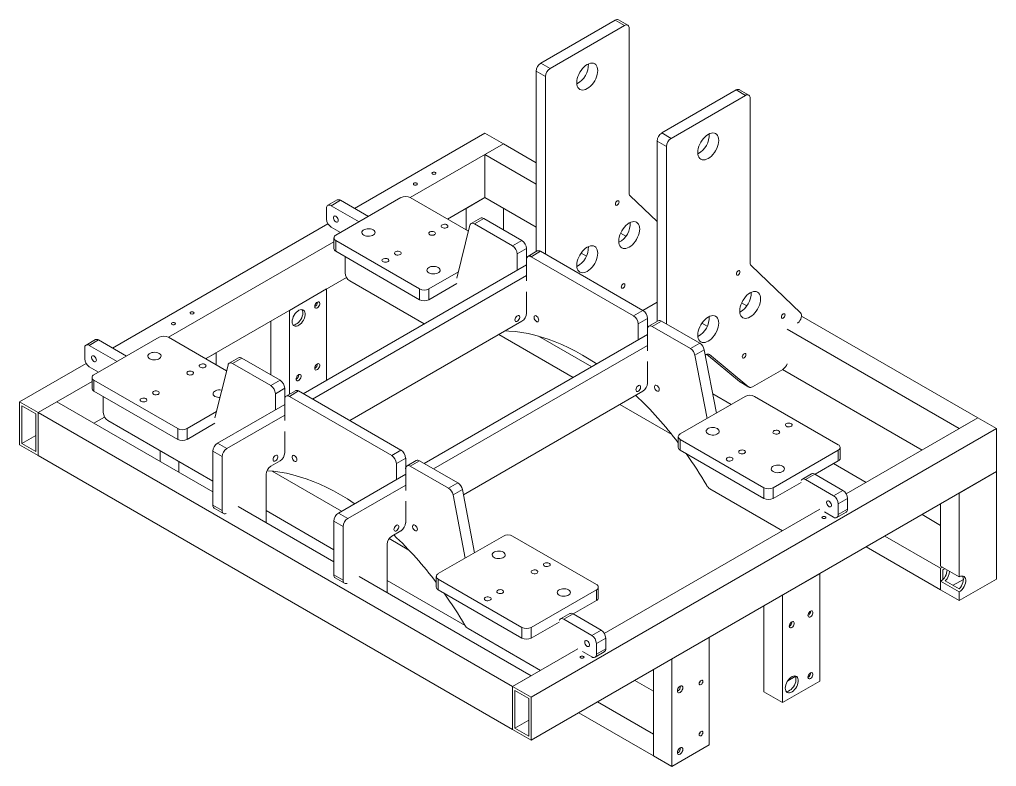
# Model space of a CAD drawing. Header units: inches. Extents: x 0.01 to 9.97, y 0 to 7.75.
# Drawn here: x 3.98 to 7.074, y 2.05 to 4.415 of the extents above; entities that cross this region are included whole.
import ezdxf

# ---------------------------------------------------------------- set-up
doc = ezdxf.new("R2010")
doc.units = ezdxf.units.IN
doc.header["$MEASUREMENT"] = 0

msp = doc.modelspace()

# ---------------------------------------------------------------- linework, layer by layer
at = {"color": 7, "linetype": 'Continuous', "lineweight": 15}
for p, q in [((5.6308, 4.2768), (5.8665, 4.4129)), ((5.6602, 4.2598), (5.8959, 4.3959)), ((5.8959, 4.3959), (5.8665, 4.4129)), ((5.9064, 4.3969), (5.8769, 4.4139)), ((5.9107, 4.3874), (5.9107, 3.8657)), ((5.6308, 4.2768), (5.6602, 4.2598)), ((5.6455, 4.2343), (5.616, 4.2513)), ((5.616, 4.2513), (5.616, 3.68)), ((5.6455, 4.2343), (5.6455, 3.6722)), ((6.0138, 4.0557), (6.2495, 4.1918)), ((6.279, 4.1748), (6.2495, 4.1918)), ((6.2894, 4.1758), (6.2599, 4.1928)), ((6.0433, 4.0387), (6.279, 4.1748)), ((6.2937, 4.1663), (6.2937, 3.6446)), ((5.0409, 3.8171), (5.4534, 4.0552)), ((5.5123, 4.0212), (5.4534, 4.0552)), ((6.0138, 4.0557), (6.0433, 4.0387)), ((6.0285, 4.0132), (5.9991, 4.0302)), ((5.9991, 4.0302), (5.9991, 3.4589)), ((5.2177, 3.8511), (5.5123, 4.0212)), ((5.4534, 3.9872), (5.5123, 4.0212)), ((5.5123, 4.0212), (5.616, 3.9613)), ((6.0285, 4.0132), (6.0285, 3.4511)), ((5.4534, 3.9872), (5.616, 3.8933)), ((5.4534, 3.8511), (5.4534, 3.9872)), ((4.9863, 3.8437), (4.9568, 3.8267)), ((4.9967, 3.8426), (4.9673, 3.8256)), ((5.1882, 3.8511), (4.982, 3.7321)), ((5.0851, 3.7916), (4.9967, 3.8426)), ((5.4018, 3.7448), (5.2177, 3.8511)), ((5.3356, 3.7831), (5.4534, 3.8511)), ((5.3945, 3.8171), (5.4534, 3.8511)), ((5.4534, 3.8511), (5.616, 3.7572)), ((5.9136, 3.8572), (5.9991, 3.7754)), ((4.9525, 3.8171), (4.9525, 3.7831)), ((5.0556, 3.7746), (4.9673, 3.8256)), ((5.3945, 3.8171), (5.3945, 3.7491)), ((5.5123, 3.8171), (5.5123, 3.7491)), ((5.4397, 3.786), (5.4103, 3.769)), ((5.4502, 3.785), (5.4207, 3.768)), ((5.5712, 3.7151), (5.4502, 3.785)), ((4.2749, 3.3749), (4.9568, 3.7686)), ((4.9673, 3.7576), (4.9967, 3.7406)), ((5.4064, 3.7634), (5.365, 3.596)), ((5.5418, 3.6981), (5.4207, 3.768)), ((4.9759, 3.7236), (4.9759, 3.6896)), ((4.982, 3.7151), (5.2471, 3.562)), ((4.982, 3.7151), (4.982, 3.6811)), ((5.5418, 3.6981), (5.5712, 3.7151)), ((5.8837, 3.7388), (5.9004, 3.7292)), ((4.4517, 3.4089), (4.9759, 3.7115)), ((5.586, 3.6896), (5.5565, 3.6726)), ((5.586, 3.6556), (5.586, 3.6896)), ((5.6197, 3.6821), (5.5903, 3.6651)), ((4.982, 3.6811), (5.2471, 3.528)), ((5.0114, 3.664), (5.0114, 3.613)), ((5.5565, 3.6216), (5.5565, 3.6726)), ((5.586, 3.6556), (5.586, 3.5873)), ((5.6302, 3.6811), (5.6007, 3.6641)), ((5.9248, 3.477), (5.6007, 3.6641)), ((5.9543, 3.494), (5.6302, 3.6811)), ((5.7583, 3.6751), (5.7752, 3.6654)), ((5.586, 3.6386), (4.8789, 3.2304)), ((6.2966, 3.6361), (6.4534, 3.486)), ((4.5695, 3.3409), (5.0158, 3.5985)), ((5.586, 3.6045), (4.9083, 3.2134)), ((5.2766, 3.562), (5.3699, 3.6159)), ((4.9525, 3.562), (4.8347, 3.4939)), ((4.9525, 3.2729), (4.9525, 3.562)), ((5.0262, 3.5875), (5.2618, 3.4514)), ((5.2471, 3.528), (5.2471, 3.562)), ((5.2766, 3.528), (5.365, 3.579)), ((5.2766, 3.562), (5.2766, 3.528)), ((5.586, 3.4853), (5.586, 3.5533)), ((5.9991, 3.5196), (5.9545, 3.4939)), ((6.2667, 3.5177), (6.2834, 3.5081)), ((4.8347, 3.2289), (4.8347, 3.4939)), ((5.9248, 3.477), (5.9543, 3.494)), ((5.969, 3.4685), (5.9395, 3.4515)), ((5.969, 3.4345), (5.969, 3.4685)), ((6.4564, 3.4762), (7.0149, 3.1538)), ((4.7757, 3.2899), (4.7757, 3.4599)), ((5.5712, 3.4597), (5.0264, 3.1452)), ((5.9395, 3.4004), (5.9395, 3.4515)), ((5.969, 3.4345), (5.969, 3.3662)), ((6.0028, 3.461), (5.9733, 3.444)), ((6.0132, 3.46), (5.9837, 3.443)), ((6.1048, 3.3731), (5.9837, 3.443)), ((6.1343, 3.3901), (6.0132, 3.46)), ((6.1413, 3.454), (6.1582, 3.4442)), ((6.4109, 3.4344), (6.956, 3.1198)), ((4.4222, 3.4089), (4.216, 3.2899)), ((4.6358, 3.3026), (4.4517, 3.4089)), ((5.969, 3.4174), (5.2619, 3.0093)), ((5.4977, 3.4173), (5.7332, 3.2813)), ((5.6235, 3.4127), (5.7921, 3.3154)), ((4.1865, 3.3749), (4.1865, 3.3409)), ((4.2203, 3.4014), (4.1908, 3.3844)), ((4.2307, 3.4004), (4.2012, 3.3834)), ((4.2896, 3.3324), (4.2012, 3.3834)), ((4.3191, 3.3494), (4.2307, 3.4004)), ((5.969, 3.3834), (5.2914, 2.9922)), ((6.1048, 3.3731), (6.1343, 3.3901)), ((4.6025, 3.3599), (4.5695, 3.3409)), ((4.6025, 3.3218), (4.6025, 3.3599)), ((4.6737, 3.3438), (4.6442, 3.3268)), ((4.6841, 3.3428), (4.6547, 3.3258)), ((4.8052, 3.2729), (4.6841, 3.3428)), ((6.1486, 3.3689), (6.1191, 3.3519)), ((6.1575, 3.1521), (6.1191, 3.3519)), ((6.187, 3.1691), (6.1486, 3.3689)), ((6.1541, 3.354), (6.1517, 3.3526)), ((6.2605, 3.2685), (6.156, 3.355)), ((6.29, 3.2515), (6.1655, 3.3544)), ((3.9803, 3.2048), (4.1908, 3.3264)), ((4.2012, 3.3154), (4.2307, 3.2984)), ((4.6404, 3.3211), (4.599, 3.1538)), ((4.7757, 3.2559), (4.6547, 3.3258)), ((5.969, 3.2641), (5.969, 3.3322)), ((4.2098, 3.2814), (4.2098, 3.2473)), ((6.3975, 3.3074), (6.3014, 3.2519)), ((6.3964, 3.3067), (6.8381, 3.0517)), ((4.0392, 3.1708), (4.2098, 3.2693)), ((4.216, 3.2729), (4.4811, 3.1198)), ((4.216, 3.2729), (4.216, 3.2388)), ((4.7757, 3.2559), (4.8052, 3.2729)), ((6.2605, 3.2685), (6.29, 3.2515)), ((6.2615, 3.2679), (6.2605, 3.2685)), ((6.2615, 3.2679), (6.291, 3.2509)), ((4.216, 3.2388), (4.4811, 3.0858)), ((4.2454, 3.2218), (4.2454, 3.1708)), ((4.8199, 3.2474), (4.7905, 3.2304)), ((4.7905, 3.1793), (4.7905, 3.2304)), ((4.8199, 3.2134), (4.8199, 3.2474)), ((4.8537, 3.2399), (4.8243, 3.2229)), ((4.8641, 3.2389), (4.8347, 3.2219)), ((5.1588, 3.0348), (4.8347, 3.2219)), ((5.1882, 3.0518), (4.8641, 3.2389)), ((5.9543, 3.2386), (5.3857, 2.9104)), ((6.0721, 3.1028), (6.2783, 3.2218)), ((6.1752, 3.2302), (6.2341, 3.1963)), ((6.3078, 3.2218), (6.573, 3.0688)), ((3.9803, 3.2048), (3.9803, 3.0687)), ((4.0392, 3.1708), (3.9803, 3.2048)), ((4.0318, 3.1665), (3.9876, 3.1921)), ((3.9876, 3.1921), (3.9876, 3.073)), ((4.0392, 3.1708), (4.0981, 3.2048)), ((4.0981, 3.2048), (4.5924, 2.9195)), ((4.8199, 3.1963), (4.6071, 3.0735)), ((4.8199, 3.2134), (4.8199, 3.1451)), ((5.8807, 3.1962), (6.0458, 3.1008)), ((4.0318, 3.0475), (4.0318, 3.1665)), ((4.0392, 3.0347), (4.0392, 3.1708)), ((4.0392, 3.1708), (5.5418, 2.3034)), ((4.216, 3.1368), (4.2497, 3.1563)), ((4.5106, 3.1198), (4.6039, 3.1736)), ((4.8199, 3.1623), (4.6366, 3.0565)), ((4.2601, 3.1453), (4.5924, 2.9535)), ((4.5106, 3.0858), (4.599, 3.1368)), ((7.0149, 3.1538), (6.5981, 2.9132)), ((6.956, 3.1198), (7.0149, 3.1538)), ((7.0149, 3.1538), (7.0738, 3.1198)), ((3.9876, 3.073), (4.0318, 3.0985)), ((4.4811, 3.0858), (4.4811, 3.1198)), ((4.5106, 3.1198), (4.5106, 3.0858)), ((4.8199, 3.1111), (4.8199, 3.043)), ((7.0738, 3.1198), (5.6007, 2.2693)), ((6.066, 3.0943), (6.066, 3.0602)), ((7.0738, 3.1198), (7.0738, 2.9837)), ((3.9803, 3.0687), (4.0392, 3.0347)), ((3.9876, 3.073), (4.0318, 3.0475)), ((4.6071, 3.0735), (4.6366, 3.0565)), ((6.3373, 2.9327), (6.0721, 3.0858)), ((6.0721, 3.0858), (6.0721, 3.0517)), ((4.0392, 3.0347), (5.5418, 2.1673)), ((4.4257, 3.0157), (4.4257, 3.0497)), ((4.6219, 3.031), (4.5924, 3.048)), ((4.5924, 3.048), (4.5924, 2.8776)), ((5.1588, 3.0348), (5.1882, 3.0518)), ((6.3373, 2.8987), (6.0721, 3.0517)), ((6.573, 3.0517), (6.3667, 2.9327)), ((6.573, 3.0177), (6.573, 3.0517)), ((6.5791, 3.0262), (6.5791, 3.0603)), ((4.4847, 2.9817), (4.4847, 3.0157)), ((4.6219, 3.031), (4.6219, 2.8606)), ((4.8052, 3.0175), (4.7757, 3.0005)), ((5.203, 3.0263), (5.1735, 3.0093)), ((5.1735, 2.9582), (5.1735, 3.0093)), ((5.203, 2.9922), (5.203, 3.0263)), ((5.2367, 3.0188), (5.2073, 3.0018)), ((5.2471, 3.0178), (5.2177, 3.0008)), ((5.3682, 2.9479), (5.2471, 3.0178)), ((6.573, 3.0177), (6.4993, 2.9752)), ((6.5582, 3.0092), (6.6613, 2.9497)), ((4.761, 2.975), (4.761, 2.8221)), ((4.78, 2.9853), (5.0002, 2.8582)), ((5.203, 2.9752), (4.9901, 2.8524)), ((5.203, 2.9922), (5.203, 2.924)), ((5.3388, 2.9309), (5.2177, 3.0008)), ((7.0738, 2.9837), (5.6007, 2.1333)), ((6.4886, 2.9764), (6.4592, 2.9594)), ((6.4991, 2.9754), (6.4696, 2.9583)), ((6.5877, 2.9242), (6.4991, 2.9754)), ((6.956, 2.9156), (7.0738, 2.9837)), ((7.0738, 2.9837), (7.0738, 2.6435)), ((5.203, 2.9412), (5.0196, 2.8354)), ((5.3388, 2.9309), (5.3682, 2.9479)), ((6.4551, 2.9497), (6.3667, 2.8987)), ((6.5582, 2.9072), (6.4696, 2.9583)), ((5.3825, 2.9267), (5.3531, 2.9097)), ((5.3915, 2.7099), (5.3531, 2.9097)), ((5.421, 2.7269), (5.3825, 2.9267)), ((6.1665, 2.9292), (6.3962, 2.7966)), ((6.3373, 2.8987), (6.3373, 2.9327)), ((6.3667, 2.9327), (6.3667, 2.8987)), ((6.5582, 2.9072), (6.5877, 2.9242)), ((6.956, 2.9156), (6.956, 2.6503)), ((4.5924, 2.8776), (4.6219, 2.8606)), ((5.203, 2.89), (5.203, 2.8219)), ((6.6024, 2.8987), (6.573, 2.8817)), ((6.573, 2.8476), (6.573, 2.8817)), ((6.6024, 2.8646), (6.6024, 2.8987)), ((6.8971, 2.8816), (6.8971, 2.6843)), ((4.5967, 2.8681), (4.6262, 2.8511)), ((4.6726, 2.8731), (4.9754, 2.6984)), ((4.761, 2.8602), (4.9754, 2.7364)), ((4.9901, 2.8524), (5.0196, 2.8354)), ((6.514, 2.8646), (5.8321, 2.471)), ((6.5288, 2.8561), (6.5582, 2.8391)), ((6.5687, 2.8381), (6.5981, 2.8551)), ((6.573, 2.8476), (6.6024, 2.8646)), ((6.8381, 2.8476), (6.8971, 2.8135)), ((5.0049, 2.8098), (4.9754, 2.8269)), ((4.9754, 2.8269), (4.9754, 2.6565)), ((5.0049, 2.8098), (5.0049, 2.6395)), ((5.1882, 2.7964), (5.1588, 2.7794)), ((5.144, 2.7539), (5.144, 2.601)), ((5.1503, 2.7715), (5.2134, 2.7351)), ((5.5123, 2.7796), (5.3061, 2.6606)), ((5.8069, 2.6265), (5.5418, 2.7796)), ((6.7203, 2.7796), (6.8971, 2.6775)), ((6.6613, 2.7455), (6.8971, 2.6094)), ((6.3962, 2.5925), (6.5141, 2.6605)), ((6.5141, 2.6605), (6.5141, 2.3203)), ((6.8971, 2.6843), (6.956, 2.6503)), ((6.8971, 2.6775), (6.903, 2.6809)), ((6.8971, 2.6094), (6.8971, 2.6775)), ((6.9044, 2.6732), (6.9103, 2.6766)), ((6.9044, 2.6425), (6.9044, 2.6732)), ((4.9754, 2.6565), (5.0049, 2.6395)), ((4.9797, 2.647), (5.0092, 2.63)), ((5.0556, 2.652), (5.6007, 2.3374)), ((5.144, 2.639), (5.391, 2.4965)), ((5.3, 2.652), (5.3, 2.618)), ((5.3061, 2.6435), (5.5712, 2.4905)), ((5.3061, 2.6435), (5.3061, 2.6095)), ((6.956, 2.6026), (6.8971, 2.6367)), ((6.8971, 2.6367), (6.8971, 2.6094)), ((6.956, 2.6127), (6.9118, 2.6382)), ((6.9693, 2.6426), (6.9367, 2.6238)), ((6.956, 2.5754), (7.0738, 2.6435)), ((5.3061, 2.6095), (5.5712, 2.4564)), ((5.6007, 2.4905), (5.8069, 2.6095)), ((5.8069, 2.5755), (5.8069, 2.6095)), ((5.813, 2.584), (5.813, 2.618)), ((6.8971, 2.6094), (6.956, 2.5754)), ((6.956, 2.6026), (6.956, 2.5754)), ((5.7333, 2.533), (5.8069, 2.5755)), ((6.3962, 2.5925), (6.3962, 2.2523)), ((6.3373, 2.5585), (6.3373, 2.2863)), ((5.6007, 2.4564), (5.6891, 2.5075)), ((5.7226, 2.5342), (5.6931, 2.5172)), ((5.733, 2.5331), (5.7036, 2.5161)), ((5.7922, 2.465), (5.7036, 2.5161)), ((5.8217, 2.482), (5.733, 2.5331)), ((5.4005, 2.4869), (5.6301, 2.3544)), ((5.5712, 2.4564), (5.5712, 2.4905)), ((5.6007, 2.4905), (5.6007, 2.4564)), ((5.7922, 2.465), (5.8217, 2.482)), ((5.8364, 2.4564), (5.8069, 2.4394)), ((5.8364, 2.4224), (5.8364, 2.4564)), ((6.0462, 2.3904), (6.164, 2.4585)), ((6.164, 2.4585), (6.164, 2.1182)), ((5.748, 2.4224), (5.5418, 2.3034)), ((5.7627, 2.4139), (5.7922, 2.3969)), ((5.8069, 2.4054), (5.8069, 2.4394)), ((5.8069, 2.4054), (5.8364, 2.4224)), ((5.8026, 2.3959), (5.8321, 2.4129)), ((6.0462, 2.3904), (6.0462, 2.0502)), ((5.9873, 2.3564), (5.9873, 2.0842)), ((5.5418, 2.3034), (5.6007, 2.3374)), ((5.9283, 2.3224), (5.9873, 2.2883)), ((6.3962, 2.2523), (6.5141, 2.3203)), ((6.4369, 2.3353), (6.4129, 2.3214)), ((6.4777, 2.3328), (6.4768, 2.3333)), ((5.5418, 2.1673), (5.5418, 2.3034)), ((5.5418, 2.3034), (5.6007, 2.2693)), ((5.5491, 2.2906), (5.5933, 2.2651)), ((5.5491, 2.1715), (5.5491, 2.2906)), ((5.5933, 2.2651), (5.5933, 2.146)), ((5.6007, 2.2693), (5.6007, 2.1333)), ((6.3373, 2.2863), (6.3962, 2.2523)), ((5.8104, 2.2543), (5.9873, 2.1523)), ((5.5933, 2.197), (5.5491, 2.1715)), ((5.7515, 2.2203), (5.9873, 2.0842)), ((5.6007, 2.1333), (5.5418, 2.1673)), ((5.5933, 2.146), (5.5491, 2.1715)), ((5.9873, 2.0842), (5.9873, 2.1523)), ((6.0462, 2.0502), (6.164, 2.1182)), ((5.9873, 2.0842), (6.0462, 2.0502))]:
    msp.add_line(p, q, dxfattribs=at)
at = {"color": 8, "linetype": 'Continuous', "lineweight": 15}
msp.add_line((6.1655, 3.3544), (6.1635, 3.3556), dxfattribs=at)
at = {"color": 7, "linetype": 'Continuous', "lineweight": 15, "flags": 128}
for points in [[(5.745, 4.2152), (5.7454, 4.2214), (5.7466, 4.2279), (5.7486, 4.2346), (5.7513, 4.2413), (5.7547, 4.2478), (5.7586, 4.254), (5.7631, 4.2597), (5.7679, 4.2648), (5.7729, 4.2691), (5.7781, 4.2725), (5.7833, 4.2751), (5.7883, 4.2766), (5.7931, 4.277), (5.7976, 4.2765), (5.8015, 4.2749), (5.8049, 4.2722), (5.8076, 4.2687), (5.8096, 4.2643), (5.8108, 4.2592), (5.8112, 4.2534), (5.8108, 4.2472), (5.8096, 4.2407), (5.8076, 4.234), (5.8049, 4.2273), (5.8015, 4.2208), (5.7976, 4.2146), (5.7931, 4.2089), (5.7883, 4.2038), (5.7833, 4.1995), (5.7781, 4.1961), (5.7729, 4.1935), (5.7679, 4.192), (5.7631, 4.1915), (5.7586, 4.1921), (5.7547, 4.1937), (5.7513, 4.1964), (5.7486, 4.1999), (5.7466, 4.2043), (5.7454, 4.2094), (5.745, 4.2152)], [(6.128, 3.9941), (6.1284, 4.0003), (6.1296, 4.0068), (6.1316, 4.0135), (6.1343, 4.0202), (6.1377, 4.0267), (6.1416, 4.0329), (6.1461, 4.0386), (6.1509, 4.0436), (6.1559, 4.048), (6.1611, 4.0514), (6.1663, 4.0539), (6.1713, 4.0555), (6.1761, 4.0559), (6.1806, 4.0554), (6.1845, 4.0537), (6.1879, 4.0511), (6.1906, 4.0476), (6.1926, 4.0432), (6.1938, 4.038), (6.1942, 4.0323), (6.1938, 4.0261), (6.1926, 4.0195), (6.1906, 4.0129), (6.1879, 4.0062), (6.1845, 3.9997), (6.1806, 3.9935), (6.1761, 3.9878), (6.1713, 3.9827), (6.1663, 3.9784), (6.1611, 3.9749), (6.1559, 3.9724), (6.1509, 3.9709), (6.1461, 3.9704), (6.1416, 3.971), (6.1377, 3.9726), (6.1343, 3.9752), (6.1316, 3.9788), (6.1296, 3.9832), (6.1284, 3.9883), (6.128, 3.9941)], [(5.2882, 3.9258), (5.2902, 3.9251), (5.2926, 3.9248), (5.295, 3.9251), (5.297, 3.9258), (5.2984, 3.927), (5.2988, 3.9284), (5.2984, 3.9298), (5.297, 3.9309), (5.295, 3.9317), (5.2926, 3.932), (5.2902, 3.9317), (5.2882, 3.9309), (5.2868, 3.9298), (5.2863, 3.9284), (5.2868, 3.927), (5.2882, 3.9258)], [(5.2292, 3.8918), (5.2313, 3.891), (5.2337, 3.8908), (5.2361, 3.891), (5.2381, 3.8918), (5.2394, 3.893), (5.2399, 3.8944), (5.2394, 3.8958), (5.2381, 3.8969), (5.2361, 3.8977), (5.2337, 3.898), (5.2313, 3.8977), (5.2292, 3.8969), (5.2279, 3.8958), (5.2274, 3.8944), (5.2279, 3.893), (5.2292, 3.8918)], [(5.8672, 3.8306), (5.8676, 3.8334), (5.8689, 3.8363), (5.8707, 3.8388), (5.873, 3.8406), (5.8752, 3.8413), (5.877, 3.841), (5.8783, 3.8395), (5.8787, 3.8372), (5.8783, 3.8344), (5.877, 3.8316), (5.8752, 3.829), (5.873, 3.8272), (5.8707, 3.8265), (5.8689, 3.8268), (5.8676, 3.8283), (5.8672, 3.8306)], [(4.9896, 3.7787), (4.9891, 3.7818), (4.988, 3.785), (4.9861, 3.788), (4.9838, 3.7905), (4.9814, 3.7922), (4.9789, 3.7929), (4.9769, 3.7925), (4.9753, 3.7911), (4.9745, 3.7889), (4.9745, 3.786), (4.9753, 3.7828), (4.9769, 3.7796), (4.9789, 3.7769), (4.9814, 3.7748), (4.9838, 3.7736), (4.9861, 3.7734), (4.988, 3.7743), (4.9891, 3.7761), (4.9896, 3.7787)], [(5.8777, 3.7134), (5.8781, 3.7197), (5.8794, 3.7262), (5.8813, 3.7329), (5.8841, 3.7396), (5.8874, 3.7461), (5.8914, 3.7523), (5.8958, 3.7579), (5.9006, 3.763), (5.9057, 3.7673), (5.9108, 3.7708), (5.916, 3.7733), (5.9211, 3.7748), (5.9259, 3.7753), (5.9303, 3.7747), (5.9343, 3.7731), (5.9376, 3.7705), (5.9404, 3.7669), (5.9423, 3.7626), (5.9436, 3.7574), (5.944, 3.7517), (5.9436, 3.7455), (5.9423, 3.7389), (5.9404, 3.7322), (5.9376, 3.7255), (5.9343, 3.719), (5.9303, 3.7129), (5.9259, 3.7072), (5.9211, 3.7021), (5.916, 3.6978), (5.9108, 3.6943), (5.9057, 3.6918), (5.9006, 3.6903), (5.8958, 3.6898), (5.8914, 3.6904), (5.8874, 3.692), (5.8841, 3.6946), (5.8813, 3.6982), (5.8794, 3.7026), (5.8781, 3.7077), (5.8777, 3.7134)], [(5.0998, 3.7491), (5.0959, 3.7509), (5.0913, 3.7521), (5.0864, 3.7526), (5.0813, 3.7524), (5.0766, 3.7516), (5.0723, 3.7501), (5.0687, 3.748), (5.0661, 3.7455), (5.0646, 3.7428), (5.0643, 3.7399), (5.0652, 3.737), (5.0673, 3.7344), (5.0704, 3.7321), (5.0743, 3.7303), (5.0789, 3.7291), (5.0838, 3.7286), (5.0889, 3.7288), (5.0937, 3.7296), (5.098, 3.7311), (5.1015, 3.7332), (5.1041, 3.7357), (5.1056, 3.7384), (5.1059, 3.7413), (5.105, 3.7442), (5.1029, 3.7468), (5.0998, 3.7491)], [(5.2791, 3.7335), (5.2819, 3.7323), (5.2853, 3.7317), (5.2888, 3.7318), (5.2921, 3.7326), (5.2948, 3.7339), (5.2966, 3.7356), (5.2973, 3.7376), (5.2969, 3.7396), (5.2953, 3.7415), (5.2929, 3.7429), (5.2897, 3.7438), (5.2862, 3.744), (5.2827, 3.7436), (5.2797, 3.7426), (5.2774, 3.741), (5.2761, 3.7391), (5.276, 3.7371), (5.277, 3.7352), (5.2791, 3.7335)], [(5.3185, 3.7563), (5.3214, 3.7551), (5.3248, 3.7545), (5.3283, 3.7546), (5.3316, 3.7554), (5.3343, 3.7567), (5.3361, 3.7584), (5.3368, 3.7604), (5.3364, 3.7624), (5.3348, 3.7643), (5.3323, 3.7657), (5.3292, 3.7666), (5.3257, 3.7668), (5.3222, 3.7664), (5.3192, 3.7654), (5.3169, 3.7638), (5.3156, 3.7619), (5.3155, 3.7599), (5.3165, 3.7579), (5.3185, 3.7563)], [(5.4207, 3.768), (5.4183, 3.7692), (5.4159, 3.7698), (5.4137, 3.77), (5.4116, 3.7696), (5.4098, 3.7688), (5.4083, 3.7674), (5.4072, 3.7656), (5.4064, 3.7634)], [(5.1858, 3.6796), (5.1829, 3.6808), (5.1795, 3.6814), (5.176, 3.6813), (5.1727, 3.6806), (5.17, 3.6793), (5.1682, 3.6775), (5.1675, 3.6755), (5.1679, 3.6735), (5.1695, 3.6717), (5.172, 3.6702), (5.1751, 3.6694), (5.1786, 3.6691), (5.1821, 3.6695), (5.1851, 3.6706), (5.1874, 3.6721), (5.1887, 3.674), (5.1888, 3.676), (5.1878, 3.678), (5.1858, 3.6796)], [(5.745, 3.6368), (5.7454, 3.643), (5.7466, 3.6495), (5.7486, 3.6562), (5.7513, 3.6629), (5.7547, 3.6694), (5.7586, 3.6756), (5.7631, 3.6813), (5.7679, 3.6864), (5.7729, 3.6907), (5.7781, 3.6942), (5.7833, 3.6967), (5.7883, 3.6982), (5.7931, 3.6987), (5.7976, 3.6981), (5.8015, 3.6965), (5.8049, 3.6939), (5.8076, 3.6903), (5.8096, 3.6859), (5.8108, 3.6808), (5.8112, 3.675), (5.8108, 3.6688), (5.8096, 3.6623), (5.8076, 3.6556), (5.8049, 3.6489), (5.8015, 3.6424), (5.7976, 3.6362), (5.7931, 3.6305), (5.7883, 3.6254), (5.7833, 3.6211), (5.7781, 3.6177), (5.7729, 3.6152), (5.7679, 3.6136), (5.7631, 3.6132), (5.7586, 3.6137), (5.7547, 3.6154), (5.7513, 3.618), (5.7486, 3.6215), (5.7466, 3.6259), (5.7454, 3.631), (5.745, 3.6368)], [(5.1463, 3.6569), (5.1434, 3.658), (5.14, 3.6586), (5.1365, 3.6585), (5.1332, 3.6578), (5.1306, 3.6565), (5.1287, 3.6547), (5.128, 3.6527), (5.1285, 3.6507), (5.13, 3.6489), (5.1325, 3.6475), (5.1357, 3.6466), (5.1392, 3.6463), (5.1426, 3.6467), (5.1456, 3.6478), (5.1479, 3.6493), (5.1492, 3.6512), (5.1494, 3.6533), (5.1483, 3.6552), (5.1463, 3.6569)], [(5.3061, 3.63), (5.3021, 3.6318), (5.2975, 3.633), (5.2926, 3.6335), (5.2876, 3.6334), (5.2828, 3.6325), (5.2785, 3.631), (5.2749, 3.6289), (5.2723, 3.6265), (5.2708, 3.6237), (5.2705, 3.6208), (5.2715, 3.618), (5.2735, 3.6153), (5.2766, 3.613), (5.2806, 3.6112), (5.2851, 3.61), (5.2901, 3.6095), (5.2951, 3.6097), (5.2999, 3.6106), (5.3042, 3.6121), (5.3077, 3.6141), (5.3103, 3.6166), (5.3118, 3.6194), (5.3121, 3.6223), (5.3112, 3.6251), (5.3092, 3.6278), (5.3061, 3.63)], [(6.2502, 3.6095), (6.2506, 3.6123), (6.2519, 3.6152), (6.2538, 3.6177), (6.256, 3.6195), (6.2582, 3.6202), (6.2601, 3.6199), (6.2613, 3.6184), (6.2617, 3.6161), (6.2613, 3.6133), (6.2601, 3.6104), (6.2582, 3.6079), (6.256, 3.6061), (6.2538, 3.6054), (6.2519, 3.6057), (6.2506, 3.6072), (6.2502, 3.6095)], [(5.8859, 3.5681), (5.8864, 3.5709), (5.8876, 3.5738), (5.8895, 3.5763), (5.8917, 3.5781), (5.8939, 3.5789), (5.8958, 3.5785), (5.8971, 3.5771), (5.8975, 3.5748), (5.8971, 3.572), (5.8958, 3.5691), (5.8939, 3.5666), (5.8917, 3.5648), (5.8895, 3.564), (5.8876, 3.5644), (5.8864, 3.5658), (5.8859, 3.5681)], [(6.2607, 3.4923), (6.2612, 3.4985), (6.2624, 3.5051), (6.2644, 3.5118), (6.2671, 3.5185), (6.2704, 3.525), (6.2744, 3.5311), (6.2788, 3.5368), (6.2836, 3.5419), (6.2887, 3.5462), (6.2939, 3.5497), (6.299, 3.5522), (6.3041, 3.5537), (6.3089, 3.5542), (6.3133, 3.5536), (6.3173, 3.552), (6.3207, 3.5494), (6.3234, 3.5458), (6.3254, 3.5414), (6.3266, 3.5363), (6.327, 3.5306), (6.3266, 3.5243), (6.3254, 3.5178), (6.3234, 3.5111), (6.3207, 3.5044), (6.3173, 3.4979), (6.3133, 3.4917), (6.3089, 3.486), (6.3041, 3.481), (6.299, 3.4767), (6.2939, 3.4732), (6.2887, 3.4707), (6.2836, 3.4692), (6.2788, 3.4687), (6.2744, 3.4693), (6.2704, 3.4709), (6.2671, 3.4735), (6.2644, 3.477), (6.2624, 3.4814), (6.2612, 3.4866), (6.2607, 3.4923)], [(4.8435, 3.4582), (4.8439, 3.4537), (4.8452, 3.4498), (4.8472, 3.4467), (4.8499, 3.4447), (4.8532, 3.4436), (4.857, 3.4436), (4.861, 3.4448), (4.8652, 3.4469), (4.8693, 3.45), (4.8732, 3.454), (4.8768, 3.4586), (4.8798, 3.4636), (4.8822, 3.469), (4.8838, 3.4743), (4.8847, 3.4796), (4.8847, 3.4844), (4.8838, 3.4886), (4.8822, 3.4921), (4.8798, 3.4947), (4.8768, 3.4962), (4.8732, 3.4967), (4.8693, 3.4962), (4.8652, 3.4945), (4.861, 3.4919), (4.857, 3.4883), (4.8532, 3.484), (4.8499, 3.4792), (4.8472, 3.4739), (4.8452, 3.4686), (4.8439, 3.4632), (4.8435, 3.4582)], [(4.9152, 3.5064), (4.9156, 3.5037), (4.9169, 3.5018), (4.9188, 3.5009), (4.9211, 3.5011), (4.9237, 3.5023), (4.9262, 3.5045), (4.9284, 3.5073), (4.93, 3.5106), (4.9308, 3.5139), (4.9308, 3.5169), (4.93, 3.5192), (4.9284, 3.5207), (4.9262, 3.521), (4.9237, 3.5203), (4.9211, 3.5186), (4.9188, 3.516), (4.9169, 3.5129), (4.9156, 3.5096), (4.9152, 3.5064)], [(4.5221, 3.4836), (4.5242, 3.4828), (4.5266, 3.4826), (4.5289, 3.4828), (4.531, 3.4836), (4.5323, 3.4848), (4.5328, 3.4862), (4.5323, 3.4875), (4.531, 3.4887), (4.5289, 3.4895), (4.5266, 3.4898), (4.5242, 3.4895), (4.5221, 3.4887), (4.5208, 3.4875), (4.5203, 3.4862), (4.5208, 3.4848), (4.5221, 3.4836)], [(4.8774, 3.4863), (4.877, 3.4812), (4.8757, 3.4759), (4.8737, 3.4705), (4.871, 3.4653), (4.8677, 3.4605), (4.8639, 3.4562), (4.8599, 3.4526), (4.8557, 3.45), (4.8516, 3.4483), (4.8477, 3.4477), (4.8463, 3.4478)], [(5.5489, 3.4639), (5.5493, 3.4613), (5.5505, 3.4594), (5.5524, 3.4585), (5.5546, 3.4587), (5.5571, 3.4599), (5.5595, 3.462), (5.5616, 3.4648), (5.5632, 3.4679), (5.564, 3.4711), (5.564, 3.474), (5.5632, 3.4763), (5.5616, 3.4776), (5.5595, 3.478), (5.5571, 3.4773), (5.5546, 3.4757), (5.5524, 3.4732), (5.5505, 3.4702), (5.5493, 3.467), (5.5489, 3.4639)], [(5.6245, 3.4634), (5.6241, 3.4665), (5.623, 3.4697), (5.6211, 3.4727), (5.6188, 3.4752), (5.6164, 3.4769), (5.6139, 3.4776), (5.6118, 3.4772), (5.6103, 3.4758), (5.6095, 3.4736), (5.6095, 3.4707), (5.6103, 3.4675), (5.6118, 3.4643), (5.6139, 3.4616), (5.6164, 3.4595), (5.6188, 3.4583), (5.6211, 3.4581), (5.623, 3.459), (5.6241, 3.4608), (5.6245, 3.4634)], [(6.128, 3.4157), (6.1284, 3.4219), (6.1296, 3.4284), (6.1316, 3.4351), (6.1343, 3.4418), (6.1377, 3.4483), (6.1416, 3.4545), (6.1461, 3.4602), (6.1509, 3.4653), (6.1559, 3.4696), (6.1611, 3.473), (6.1663, 3.4756), (6.1713, 3.4771), (6.1761, 3.4776), (6.1806, 3.477), (6.1845, 3.4754), (6.1879, 3.4727), (6.1906, 3.4692), (6.1926, 3.4648), (6.1938, 3.4597), (6.1942, 3.4539), (6.1938, 3.4477), (6.1926, 3.4412), (6.1906, 3.4345), (6.1879, 3.4278), (6.1845, 3.4213), (6.1806, 3.4151), (6.1761, 3.4094), (6.1713, 3.4043), (6.1663, 3.4), (6.1611, 3.3966), (6.1559, 3.394), (6.1509, 3.3925), (6.1461, 3.392), (6.1416, 3.3926), (6.1377, 3.3942), (6.1343, 3.3969), (6.1316, 3.4004), (6.1296, 3.4048), (6.1284, 3.4099), (6.128, 3.4157)], [(6.3929, 3.4728), (6.3934, 3.4756), (6.3946, 3.4785), (6.3965, 3.481), (6.3987, 3.4828), (6.4009, 3.4836), (6.4028, 3.4832), (6.4041, 3.4818), (6.4045, 3.4795), (6.4041, 3.4767), (6.4028, 3.4738), (6.4009, 3.4713), (6.3987, 3.4695), (6.3965, 3.4687), (6.3946, 3.4691), (6.3934, 3.4705), (6.3929, 3.4728)], [(6.4439, 3.4535), (6.4453, 3.4546), (6.4486, 3.458), (6.4516, 3.4621), (6.4539, 3.4667), (6.4556, 3.4713), (6.4563, 3.4759), (6.4562, 3.48), (6.4552, 3.4834), (6.4534, 3.486)], [(4.4632, 3.4496), (4.4652, 3.4488), (4.4676, 3.4485), (4.47, 3.4488), (4.472, 3.4496), (4.4734, 3.4508), (4.4739, 3.4521), (4.4734, 3.4535), (4.472, 3.4547), (4.47, 3.4555), (4.4676, 3.4558), (4.4652, 3.4555), (4.4632, 3.4547), (4.4619, 3.4535), (4.4614, 3.4521), (4.4619, 3.4508), (4.4632, 3.4496)], [(5.5181, 3.4291), (5.5302, 3.4287), (5.5503, 3.4271), (5.5706, 3.4244), (5.5912, 3.4206), (5.6121, 3.4158), (5.6332, 3.4098), (5.6545, 3.4029), (5.6759, 3.3948), (5.6975, 3.3858), (5.7192, 3.3757), (5.741, 3.3646), (5.7627, 3.3525), (5.7845, 3.3395), (5.8063, 3.3254), (5.8078, 3.3244)], [(4.2235, 3.3365), (4.2231, 3.3396), (4.2219, 3.3428), (4.2201, 3.3458), (4.2178, 3.3483), (4.2153, 3.35), (4.2129, 3.3506), (4.2108, 3.3503), (4.2093, 3.3489), (4.2085, 3.3466), (4.2085, 3.3438), (4.2093, 3.3406), (4.2108, 3.3374), (4.2129, 3.3346), (4.2153, 3.3325), (4.2178, 3.3313), (4.2201, 3.3312), (4.2219, 3.3321), (4.2231, 3.3339), (4.2235, 3.3365)], [(4.3927, 3.3409), (4.3967, 3.3391), (4.4013, 3.3379), (4.4062, 3.3374), (4.4112, 3.3376), (4.416, 3.3384), (4.4203, 3.3399), (4.4239, 3.342), (4.4265, 3.3445), (4.428, 3.3472), (4.4283, 3.3501), (4.4273, 3.353), (4.4253, 3.3556), (4.4222, 3.3579), (4.4182, 3.3597), (4.4137, 3.3609), (4.4087, 3.3614), (4.4037, 3.3612), (4.3989, 3.3604), (4.3946, 3.3589), (4.3911, 3.3568), (4.3885, 3.3543), (4.387, 3.3516), (4.3867, 3.3487), (4.3876, 3.3458), (4.3896, 3.3432), (4.3927, 3.3409)], [(6.269, 3.347), (6.2694, 3.3498), (6.2707, 3.3527), (6.2725, 3.3552), (6.2747, 3.357), (6.2769, 3.3578), (6.2788, 3.3574), (6.2801, 3.356), (6.2805, 3.3537), (6.2801, 3.3509), (6.2788, 3.348), (6.2769, 3.3455), (6.2747, 3.3437), (6.2725, 3.3429), (6.2707, 3.3433), (6.2694, 3.3447), (6.269, 3.347)], [(4.5525, 3.3141), (4.5554, 3.3129), (4.5588, 3.3123), (4.5623, 3.3124), (4.5656, 3.3131), (4.5682, 3.3144), (4.5701, 3.3162), (4.5708, 3.3182), (4.5703, 3.3202), (4.5688, 3.322), (4.5663, 3.3235), (4.5631, 3.3244), (4.5596, 3.3246), (4.5562, 3.3242), (4.5532, 3.3232), (4.5509, 3.3216), (4.5496, 3.3197), (4.5494, 3.3177), (4.5505, 3.3157), (4.5525, 3.3141)], [(4.6547, 3.3258), (4.6522, 3.3269), (4.6499, 3.3276), (4.6476, 3.3278), (4.6456, 3.3274), (4.6438, 3.3265), (4.6423, 3.3252), (4.6412, 3.3234), (4.6404, 3.3211)], [(4.9152, 3.3108), (4.9156, 3.3081), (4.9169, 3.3062), (4.9188, 3.3053), (4.9211, 3.3054), (4.9237, 3.3067), (4.9262, 3.3088), (4.9284, 3.3117), (4.93, 3.315), (4.9308, 3.3183), (4.9308, 3.3213), (4.93, 3.3236), (4.9284, 3.325), (4.9262, 3.3254), (4.9237, 3.3247), (4.9211, 3.323), (4.9188, 3.3204), (4.9169, 3.3173), (4.9156, 3.314), (4.9152, 3.3108)], [(4.513, 3.2913), (4.5159, 3.2901), (4.5193, 3.2895), (4.5228, 3.2896), (4.5261, 3.2903), (4.5288, 3.2917), (4.5306, 3.2934), (4.5313, 3.2954), (4.5309, 3.2974), (4.5293, 3.2992), (4.5268, 3.3007), (4.5237, 3.3016), (4.5202, 3.3018), (4.5167, 3.3014), (4.5137, 3.3004), (4.5114, 3.2988), (4.5101, 3.2969), (4.51, 3.2949), (4.511, 3.2929), (4.513, 3.2913)], [(4.8563, 3.2768), (4.8567, 3.2741), (4.858, 3.2722), (4.8598, 3.2712), (4.8622, 3.2714), (4.8648, 3.2726), (4.8673, 3.2748), (4.8694, 3.2777), (4.871, 3.281), (4.8719, 3.2843), (4.8719, 3.2872), (4.871, 3.2896), (4.8694, 3.291), (4.8673, 3.2914), (4.8648, 3.2907), (4.8622, 3.289), (4.8598, 3.2864), (4.858, 3.2833), (4.8567, 3.2799), (4.8563, 3.2768)], [(5.932, 3.2428), (5.9324, 3.2402), (5.9335, 3.2383), (5.9354, 3.2374), (5.9377, 3.2376), (5.9401, 3.2388), (5.9426, 3.2409), (5.9447, 3.2437), (5.9462, 3.2468), (5.947, 3.25), (5.947, 3.2529), (5.9462, 3.2551), (5.9447, 3.2565), (5.9426, 3.2569), (5.9401, 3.2562), (5.9377, 3.2545), (5.9354, 3.2521), (5.9335, 3.2491), (5.9324, 3.2458), (5.932, 3.2428)], [(6.006, 3.2432), (6.0056, 3.2406), (6.0044, 3.2388), (6.0026, 3.2379), (6.0003, 3.2381), (5.9978, 3.2392), (5.9954, 3.2413), (5.9933, 3.2441), (5.9918, 3.2473), (5.991, 3.2505), (5.991, 3.2534), (5.9918, 3.2556), (5.9933, 3.257), (5.9954, 3.2574), (5.9978, 3.2567), (6.0003, 3.255), (6.0026, 3.2525), (6.0044, 3.2495), (6.0056, 3.2463), (6.006, 3.2432)], [(4.4197, 3.2374), (4.4169, 3.2386), (4.4135, 3.2392), (4.41, 3.2391), (4.4067, 3.2384), (4.404, 3.2371), (4.4022, 3.2353), (4.4015, 3.2333), (4.4019, 3.2313), (4.4035, 3.2295), (4.406, 3.228), (4.4091, 3.2271), (4.4126, 3.2269), (4.4161, 3.2273), (4.4191, 3.2283), (4.4214, 3.2299), (4.4227, 3.2318), (4.4228, 3.2338), (4.4218, 3.2358), (4.4197, 3.2374)], [(4.6207, 3.2417), (4.6199, 3.2418), (4.615, 3.2423), (4.6099, 3.2422), (4.6051, 3.2413), (4.6008, 3.2398), (4.5973, 3.2378), (4.5947, 3.2353), (4.5932, 3.2325), (4.5929, 3.2296), (4.5938, 3.2268), (4.5959, 3.2241), (4.599, 3.2218)], [(4.3803, 3.2146), (4.3774, 3.2158), (4.374, 3.2164), (4.3705, 3.2163), (4.3672, 3.2156), (4.3645, 3.2143), (4.3627, 3.2125), (4.362, 3.2105), (4.3624, 3.2085), (4.364, 3.2067), (4.3665, 3.2052), (4.3696, 3.2043), (4.3731, 3.2041), (4.3766, 3.2045), (4.3796, 3.2055), (4.3819, 3.2071), (4.3832, 3.209), (4.3833, 3.211), (4.3823, 3.213), (4.3803, 3.2146)], [(6.4087, 3.127), (6.4066, 3.1286), (6.4056, 3.1306), (6.4058, 3.1326), (6.407, 3.1345), (6.4093, 3.1361), (6.4123, 3.1371), (6.4158, 3.1375), (6.4193, 3.1373), (6.4225, 3.1364), (6.4249, 3.1349), (6.4265, 3.1331), (6.4269, 3.1311), (6.4262, 3.1291), (6.4244, 3.1274), (6.4217, 3.126), (6.4184, 3.1253), (6.4149, 3.1252), (6.4115, 3.1258), (6.4087, 3.127)], [(6.19, 3.1198), (6.1931, 3.1175), (6.1951, 3.1149), (6.196, 3.112), (6.1957, 3.1091), (6.1942, 3.1063), (6.1916, 3.1039), (6.1881, 3.1018), (6.1838, 3.1003), (6.179, 3.0994), (6.174, 3.0993), (6.169, 3.0998), (6.1644, 3.101), (6.1605, 3.1028), (6.1574, 3.1051), (6.1553, 3.1077), (6.1544, 3.1106), (6.1547, 3.1134), (6.1562, 3.1162), (6.1588, 3.1187), (6.1624, 3.1207), (6.1667, 3.1222), (6.1715, 3.1231), (6.1765, 3.1233), (6.1814, 3.1228), (6.186, 3.1216), (6.19, 3.1198)], [(6.3692, 3.1042), (6.3671, 3.1058), (6.3661, 3.1078), (6.3663, 3.1098), (6.3676, 3.1117), (6.3698, 3.1133), (6.3729, 3.1143), (6.3763, 3.1147), (6.3798, 3.1145), (6.383, 3.1136), (6.3855, 3.1121), (6.387, 3.1103), (6.3875, 3.1083), (6.3867, 3.1063), (6.3849, 3.1046), (6.3822, 3.1032), (6.3789, 3.1025), (6.3754, 3.1024), (6.372, 3.103), (6.3692, 3.1042)], [(4.7829, 3.0217), (4.7833, 3.0247), (4.7845, 3.028), (4.7863, 3.031), (4.7886, 3.0334), (4.7911, 3.0351), (4.7935, 3.0358), (4.7956, 3.0354), (4.7971, 3.034), (4.7979, 3.0318), (4.7979, 3.0289), (4.7971, 3.0257), (4.7956, 3.0226), (4.7935, 3.0198), (4.7911, 3.0177), (4.7886, 3.0165), (4.7863, 3.0163), (4.7845, 3.0172), (4.7833, 3.0191), (4.7829, 3.0217)], [(4.8585, 3.0212), (4.8581, 3.0243), (4.8569, 3.0275), (4.8551, 3.0305), (4.8528, 3.033), (4.8503, 3.0347), (4.8479, 3.0354), (4.8458, 3.035), (4.8443, 3.0336), (4.8435, 3.0314), (4.8435, 3.0285), (4.8443, 3.0253), (4.8458, 3.0221), (4.8479, 3.0193), (4.8503, 3.0172), (4.8528, 3.016), (4.8551, 3.0159), (4.8569, 3.0168), (4.8581, 3.0186), (4.8585, 3.0212)], [(6.2759, 3.0503), (6.2779, 3.0487), (6.279, 3.0467), (6.2788, 3.0447), (6.2775, 3.0428), (6.2752, 3.0412), (6.2722, 3.0402), (6.2688, 3.0398), (6.2653, 3.04), (6.2621, 3.0409), (6.2596, 3.0424), (6.2581, 3.0442), (6.2576, 3.0462), (6.2584, 3.0482), (6.2602, 3.05), (6.2628, 3.0513), (6.2661, 3.052), (6.2697, 3.0521), (6.273, 3.0515), (6.2759, 3.0503)], [(6.2364, 3.0275), (6.2385, 3.0259), (6.2395, 3.0239), (6.2393, 3.0219), (6.238, 3.02), (6.2358, 3.0185), (6.2327, 3.0174), (6.2293, 3.017), (6.2258, 3.0172), (6.2226, 3.0181), (6.2201, 3.0196), (6.2186, 3.0214), (6.2181, 3.0234), (6.2189, 3.0254), (6.2207, 3.0272), (6.2234, 3.0285), (6.2267, 3.0292), (6.2302, 3.0293), (6.2336, 3.0287), (6.2364, 3.0275)], [(6.3962, 3.0007), (6.3993, 2.9984), (6.4014, 2.9958), (6.4023, 2.9929), (6.402, 2.99), (6.4005, 2.9873), (6.3979, 2.9848), (6.3943, 2.9827), (6.39, 2.9812), (6.3852, 2.9804), (6.3802, 2.9802), (6.3753, 2.9807), (6.3707, 2.9819), (6.3667, 2.9837), (6.3636, 2.986), (6.3616, 2.9886), (6.3607, 2.9915), (6.361, 2.9944), (6.3625, 2.9972), (6.3651, 2.9996), (6.3686, 3.0017), (6.3729, 3.0032), (6.3777, 3.004), (6.3827, 3.0042), (6.3877, 3.0037), (6.3922, 3.0025), (6.3962, 3.0007)], [(4.7637, 2.9865), (4.7642, 2.9864), (4.7842, 2.9848), (4.8045, 2.9821), (4.8252, 2.9784), (4.846, 2.9735), (4.8671, 2.9676), (4.8884, 2.9607), (4.9099, 2.9526), (4.9315, 2.9436), (4.9532, 2.9335), (4.9749, 2.9224), (4.9967, 2.9103), (5.0185, 2.8972), (5.0403, 2.8832), (5.0418, 2.8822)], [(6.4568, 2.9572), (6.4558, 2.956), (6.4551, 2.9554)], [(6.5359, 2.886), (6.5363, 2.8829), (6.5375, 2.8797), (6.5394, 2.8767), (6.5417, 2.8743), (6.5441, 2.8726), (6.5466, 2.8719), (6.5486, 2.8723), (6.5502, 2.8736), (6.551, 2.8759), (6.551, 2.8788), (6.5502, 2.882), (6.5486, 2.8851), (6.5466, 2.8879), (6.5441, 2.89), (6.5417, 2.8912), (6.5394, 2.8914), (6.5375, 2.8905), (6.5363, 2.8886), (6.5359, 2.886)], [(4.6219, 2.8606), (4.6221, 2.8575), (4.623, 2.8548), (4.6243, 2.8526), (4.6262, 2.8511), (4.6284, 2.8503), (4.6309, 2.8502), (4.6337, 2.8508), (4.6343, 2.851)], [(6.532, 2.841), (6.5299, 2.8417), (6.5275, 2.842), (6.5252, 2.8417), (6.5231, 2.841), (6.5218, 2.8398), (6.5213, 2.8384), (6.5218, 2.837), (6.5231, 2.8359), (6.5252, 2.8351), (6.5275, 2.8348), (6.5299, 2.8351), (6.532, 2.8359), (6.5333, 2.837), (6.5338, 2.8384), (6.5333, 2.8398), (6.532, 2.841)], [(5.1659, 2.8005), (5.1663, 2.8036), (5.1675, 2.8068), (5.1693, 2.8098), (5.1716, 2.8123), (5.1741, 2.814), (5.1765, 2.8147), (5.1786, 2.8143), (5.1802, 2.8129), (5.181, 2.8107), (5.181, 2.8078), (5.1802, 2.8046), (5.1786, 2.8014), (5.1765, 2.7987), (5.1741, 2.7966), (5.1716, 2.7954), (5.1693, 2.7952), (5.1675, 2.7961), (5.1663, 2.7979), (5.1659, 2.8005)], [(5.24, 2.801), (5.2396, 2.7984), (5.2384, 2.7966), (5.2366, 2.7957), (5.2343, 2.7958), (5.2318, 2.797), (5.2294, 2.7991), (5.2273, 2.8019), (5.2258, 2.8051), (5.2249, 2.8083), (5.2249, 2.8111), (5.2258, 2.8134), (5.2273, 2.8148), (5.2294, 2.8151), (5.2318, 2.8145), (5.2343, 2.8128), (5.2366, 2.8103), (5.2384, 2.8073), (5.2396, 2.8041), (5.24, 2.801)], [(5.4829, 2.7116), (5.4868, 2.7098), (5.4914, 2.7086), (5.4963, 2.7081), (5.5013, 2.7083), (5.5061, 2.7091), (5.5104, 2.7106), (5.514, 2.7127), (5.5166, 2.7151), (5.5181, 2.7179), (5.5184, 2.7208), (5.5175, 2.7237), (5.5154, 2.7263), (5.5123, 2.7286), (5.5084, 2.7304), (5.5038, 2.7316), (5.4988, 2.7321), (5.4938, 2.7319), (5.489, 2.731), (5.4847, 2.7295), (5.4812, 2.7275), (5.4786, 2.725), (5.4771, 2.7222), (5.4768, 2.7194), (5.4777, 2.7165), (5.4798, 2.7139), (5.4829, 2.7116)], [(5.6426, 2.6848), (5.6455, 2.6836), (5.6489, 2.683), (5.6524, 2.6831), (5.6557, 2.6838), (5.6584, 2.6851), (5.6602, 2.6869), (5.6609, 2.6889), (5.6605, 2.6909), (5.6589, 2.6927), (5.6564, 2.6942), (5.6533, 2.6951), (5.6498, 2.6953), (5.6463, 2.6949), (5.6433, 2.6938), (5.641, 2.6923), (5.6397, 2.6904), (5.6396, 2.6884), (5.6406, 2.6864), (5.6426, 2.6848)], [(5.6031, 2.662), (5.606, 2.6608), (5.6094, 2.6602), (5.6129, 2.6603), (5.6162, 2.661), (5.6189, 2.6623), (5.6207, 2.6641), (5.6214, 2.6661), (5.621, 2.6681), (5.6194, 2.6699), (5.6169, 2.6714), (5.6138, 2.6723), (5.6103, 2.6725), (5.6068, 2.6721), (5.6038, 2.6711), (5.6015, 2.6695), (5.6002, 2.6676), (5.6001, 2.6656), (5.6011, 2.6636), (5.6031, 2.662)], [(5.0049, 2.6395), (5.0052, 2.6364), (5.006, 2.6337), (5.0073, 2.6315), (5.0092, 2.63), (5.0114, 2.6292), (5.014, 2.6291), (5.0167, 2.6297), (5.0173, 2.6299)], [(6.956, 2.6026), (6.9603, 2.6056), (6.9644, 2.6095), (6.9681, 2.6142), (6.9713, 2.6194), (6.9739, 2.6249), (6.9756, 2.6304), (6.9765, 2.6358), (6.9765, 2.6408), (6.9756, 2.6451), (6.9739, 2.6487), (6.9713, 2.6512), (6.9681, 2.6527), (6.9644, 2.6531), (6.9603, 2.6522), (6.956, 2.6503)], [(6.9664, 2.653), (6.9676, 2.651), (6.9688, 2.6471), (6.9693, 2.6426), (6.9688, 2.6376), (6.9676, 2.6323), (6.9656, 2.627), (6.9629, 2.6218), (6.9597, 2.617), (6.956, 2.6127)], [(5.5099, 2.6081), (5.507, 2.6093), (5.5036, 2.6099), (5.5001, 2.6098), (5.4968, 2.6091), (5.4941, 2.6077), (5.4923, 2.606), (5.4916, 2.604), (5.492, 2.602), (5.4936, 2.6002), (5.4961, 2.5987), (5.4992, 2.5978), (5.5027, 2.5976), (5.5062, 2.598), (5.5092, 2.599), (5.5115, 2.6006), (5.5128, 2.6025), (5.5129, 2.6045), (5.5119, 2.6065), (5.5099, 2.6081)], [(5.6891, 2.5925), (5.693, 2.5907), (5.6976, 2.5895), (5.7026, 2.589), (5.7076, 2.5892), (5.7124, 2.5901), (5.7167, 2.5916), (5.7202, 2.5936), (5.7228, 2.5961), (5.7243, 2.5989), (5.7246, 2.6017), (5.7237, 2.6046), (5.7216, 2.6072), (5.7186, 2.6095), (5.7146, 2.6113), (5.71, 2.6125), (5.7051, 2.613), (5.7001, 2.6129), (5.6953, 2.612), (5.691, 2.6105), (5.6874, 2.6084), (5.6848, 2.606), (5.6833, 2.6032), (5.683, 2.6003), (5.6839, 2.5974), (5.686, 2.5948), (5.6891, 2.5925)], [(5.4704, 2.5853), (5.4675, 2.5865), (5.4641, 2.5871), (5.4606, 2.587), (5.4573, 2.5863), (5.4546, 2.5849), (5.4528, 2.5832), (5.4521, 2.5812), (5.4526, 2.5792), (5.4541, 2.5774), (5.4566, 2.5759), (5.4598, 2.575), (5.4633, 2.5748), (5.4667, 2.5752), (5.4697, 2.5762), (5.472, 2.5778), (5.4733, 2.5797), (5.4734, 2.5817), (5.4724, 2.5837), (5.4704, 2.5853)], [(6.4768, 2.5284), (6.4772, 2.5316), (6.4784, 2.5349), (6.4803, 2.538), (6.4827, 2.5406), (6.4852, 2.5423), (6.4877, 2.543), (6.4899, 2.5427), (6.4915, 2.5412), (6.4923, 2.5389), (6.4923, 2.5359), (6.4915, 2.5326), (6.4899, 2.5293), (6.4877, 2.5265), (6.4852, 2.5243), (6.4827, 2.5231), (6.4803, 2.5229), (6.4784, 2.5238), (6.4772, 2.5257), (6.4768, 2.5284)], [(5.6908, 2.515), (5.6897, 2.5138), (5.6891, 2.5132)], [(6.4178, 2.4944), (6.4183, 2.4976), (6.4195, 2.5009), (6.4214, 2.504), (6.4237, 2.5066), (6.4263, 2.5083), (6.4288, 2.509), (6.431, 2.5086), (6.4326, 2.5072), (6.4334, 2.5049), (6.4334, 2.5019), (6.4326, 2.4986), (6.431, 2.4953), (6.4288, 2.4924), (6.4263, 2.4903), (6.4237, 2.489), (6.4214, 2.4889), (6.4195, 2.4898), (6.4183, 2.4917), (6.4178, 2.4944)], [(5.7699, 2.4438), (5.7703, 2.4407), (5.7715, 2.4375), (5.7733, 2.4345), (5.7756, 2.432), (5.7781, 2.4304), (5.7805, 2.4297), (5.7826, 2.43), (5.7841, 2.4314), (5.7849, 2.4337), (5.7849, 2.4366), (5.7841, 2.4397), (5.7826, 2.4429), (5.7805, 2.4457), (5.7781, 2.4478), (5.7756, 2.449), (5.7733, 2.4491), (5.7715, 2.4483), (5.7703, 2.4464), (5.7699, 2.4438)], [(5.7659, 2.3987), (5.7639, 2.3995), (5.7615, 2.3998), (5.7591, 2.3995), (5.7571, 2.3987), (5.7557, 2.3976), (5.7553, 2.3962), (5.7557, 2.3948), (5.7571, 2.3936), (5.7591, 2.3929), (5.7615, 2.3926), (5.7639, 2.3929), (5.7659, 2.3936), (5.7673, 2.3948), (5.7678, 2.3962), (5.7673, 2.3976), (5.7659, 2.3987)], [(6.1442, 2.3194), (6.1437, 2.3218), (6.1424, 2.3232), (6.1405, 2.3236), (6.1383, 2.3228), (6.136, 2.321), (6.1341, 2.3184), (6.1328, 2.3154), (6.1323, 2.3126), (6.1328, 2.3102), (6.1341, 2.3087), (6.136, 2.3084), (6.1383, 2.3092), (6.1405, 2.311), (6.1424, 2.3136), (6.1437, 2.3165), (6.1442, 2.3194)], [(6.405, 2.2982), (6.4055, 2.3032), (6.4067, 2.3085), (6.4087, 2.3139), (6.4115, 2.3192), (6.4148, 2.324), (6.4185, 2.3283), (6.4225, 2.3318), (6.4267, 2.3345), (6.4308, 2.3361), (6.4347, 2.3367), (6.4383, 2.3362), (6.4413, 2.3346), (6.4437, 2.3321), (6.4453, 2.3286), (6.4462, 2.3243), (6.4462, 2.3195), (6.4453, 2.3143), (6.4437, 2.3089), (6.4413, 2.3036), (6.4383, 2.2985), (6.4347, 2.294), (6.4308, 2.29), (6.4267, 2.2869), (6.4225, 2.2847), (6.4185, 2.2836), (6.4148, 2.2836), (6.4115, 2.2846), (6.4087, 2.2867), (6.4067, 2.2898), (6.4055, 2.2936), (6.405, 2.2982)], [(6.4361, 2.3367), (6.4363, 2.3363), (6.438, 2.3328), (6.4388, 2.3286), (6.4388, 2.3238), (6.438, 2.3186), (6.4363, 2.3132), (6.4339, 2.3079), (6.4309, 2.3028), (6.4274, 2.2982), (6.4235, 2.2943), (6.4193, 2.2912), (6.4152, 2.289), (6.4111, 2.2879), (6.4079, 2.2878)], [(6.4768, 2.3328), (6.4772, 2.336), (6.4784, 2.3393), (6.4803, 2.3424), (6.4827, 2.345), (6.4852, 2.3467), (6.4877, 2.3474), (6.4899, 2.347), (6.4915, 2.3456), (6.4923, 2.3433), (6.4923, 2.3403), (6.4915, 2.337), (6.4899, 2.3337), (6.4877, 2.3308), (6.4852, 2.3287), (6.4827, 2.3274), (6.4803, 2.3273), (6.4784, 2.3282), (6.4772, 2.3301), (6.4768, 2.3328)], [(6.0806, 2.2997), (6.0802, 2.3026), (6.079, 2.3046), (6.077, 2.3057), (6.0746, 2.3058), (6.072, 2.3047), (6.0693, 2.3027), (6.0669, 2.2999), (6.065, 2.2966), (6.0637, 2.2931), (6.0633, 2.2897), (6.0637, 2.2869), (6.065, 2.2848), (6.0669, 2.2837), (6.0693, 2.2837), (6.072, 2.2847), (6.0746, 2.2868), (6.077, 2.2896), (6.079, 2.2929), (6.0802, 2.2964), (6.0806, 2.2997)], [(6.1442, 2.1578), (6.1437, 2.1602), (6.1424, 2.1616), (6.1405, 2.162), (6.1383, 2.1612), (6.136, 2.1594), (6.1341, 2.1568), (6.1328, 2.1538), (6.1323, 2.151), (6.1328, 2.1486), (6.1341, 2.1471), (6.136, 2.1468), (6.1383, 2.1475), (6.1405, 2.1494), (6.1424, 2.152), (6.1437, 2.1549), (6.1442, 2.1578)], [(6.0806, 2.1041), (6.0802, 2.1069), (6.079, 2.109), (6.077, 2.1101), (6.0746, 2.1101), (6.072, 2.1091), (6.0693, 2.1071), (6.0669, 2.1042), (6.065, 2.1009), (6.0637, 2.0974), (6.0633, 2.0941), (6.0637, 2.0913), (6.065, 2.0892), (6.0669, 2.0881), (6.0693, 2.0881), (6.072, 2.0891), (6.0746, 2.0911), (6.077, 2.094), (6.079, 2.0973), (6.0802, 2.1008), (6.0806, 2.1041)]]:
    msp.add_lwpolyline(points, dxfattribs=at)
at = {"color": 7, "linetype": 'Continuous', "lineweight": 15}
for centre, radius, start, end in [((5.8726, 4.4044), 0.0105, 65.695, 125.616), ((5.9017, 4.3888), 0.0091, 350.7867, 129.2028), ((5.648, 4.2499), 0.032, 122.6058, 177.3941), ((5.7122, 4.2723), 0.0694, 298.3641, 1.6412), ((5.6775, 4.2329), 0.032, 122.6058, 177.3941), ((6.2556, 4.1833), 0.0105, 65.695, 125.616), ((6.2847, 4.1677), 0.0091, 350.7867, 129.2028), ((6.031, 4.0287), 0.032, 122.6058, 177.3941), ((6.0952, 4.0512), 0.0694, 298.3641, 1.6412), ((6.0605, 4.0117), 0.032, 122.6058, 177.3941), ((4.9906, 3.8341), 0.0105, 54.3837, 114.3061), ((5.203, 3.8227), 0.032, 62.6097, 117.3904), ((5.9222, 3.865), 0.0116, 176.2804, 222.0449), ((4.9615, 3.8186), 0.0091, 50.7973, 189.2137), ((4.9845, 3.7846), 0.032, 182.6054, 237.3945), ((5.444, 3.7764), 0.0106, 54.6078, 114.0812), ((5.8449, 3.7706), 0.0694, 298.364, 1.6414), ((4.9852, 3.7236), 0.0091, 110.7834, 249.2168), ((5.554, 3.6881), 0.032, 2.6056, 57.3945), ((4.9863, 3.6906), 0.0105, 185.6956, 245.6254), ((5.5245, 3.6711), 0.032, 2.6056, 57.3945), ((5.6241, 3.6726), 0.0105, 54.3829, 114.306), ((5.7122, 3.694), 0.0694, 298.3641, 1.6413), ((5.595, 3.657), 0.0091, 50.7967, 189.2138), ((6.3053, 3.6439), 0.0116, 176.2804, 222.0449), ((5.0434, 3.6144), 0.032, 182.6056, 237.3945), ((5.2619, 3.5904), 0.032, 242.6096, 297.3903), ((5.2619, 3.5564), 0.032, 242.6096, 297.3903), ((6.228, 3.5495), 0.0694, 298.364, 1.6414), ((4.86, 3.4871), 0.0174, 357.1874, 33.2474), ((4.9073, 3.52), 0.0162, 299.3259, 0.6791), ((5.554, 3.4867), 0.032, 302.6055, 357.3944), ((5.9075, 3.45), 0.032, 2.6056, 57.3946), ((5.937, 3.467), 0.032, 2.6056, 57.3946), ((6.0952, 3.4728), 0.0694, 298.3641, 1.6413), ((5.978, 3.4359), 0.0091, 50.7965, 189.2138), ((6.0071, 3.4515), 0.0105, 54.3829, 114.3058), ((4.4369, 3.3805), 0.032, 62.6099, 117.3903), ((4.1955, 3.3764), 0.0091, 50.7973, 189.2137), ((4.2246, 3.3919), 0.0105, 54.3837, 114.3061), ((6.087, 3.3457), 0.0326, 11.0658, 57.0657), ((6.1165, 3.3627), 0.0326, 11.0658, 57.0657), ((4.678, 3.3342), 0.0106, 54.6078, 114.0812), ((6.1601, 3.3461), 0.00987, 56.6364, 127.0262), ((4.2185, 3.3423), 0.032, 182.6054, 237.3945), ((4.9073, 3.3244), 0.0162, 299.3262, 0.6791), ((6.3801, 3.3345), 0.0322, 302.6959, 342.9379), ((4.2192, 3.2814), 0.0091, 110.7831, 249.2171), ((4.8484, 3.2904), 0.0162, 299.324, 0.6815), ((4.7585, 3.2289), 0.032, 2.6056, 57.3945), ((4.788, 3.2459), 0.032, 2.6056, 57.3945), ((5.937, 3.2656), 0.032, 302.6055, 357.3944), ((6.2954, 3.2598), 0.00987, 236.637, 307.0266), ((4.2203, 3.2484), 0.0105, 185.6951, 245.6259), ((4.6134, 3.2493), 0.031, 242.3351, 272.9276), ((4.8289, 3.2148), 0.0091, 50.7967, 189.2138), ((4.858, 3.2304), 0.0105, 54.3829, 114.306), ((5.0983, 2.3438), 1.2129, 37.0749, 46.6243), ((6.2931, 3.1934), 0.032, 62.6096, 117.3904), ((4.2774, 3.1722), 0.032, 182.6056, 237.3945), ((4.4958, 3.1482), 0.032, 242.6094, 297.3905), ((6.0753, 3.0943), 0.0091, 110.7835, 249.217), ((4.4958, 3.1142), 0.032, 242.6094, 297.3905), ((4.6244, 3.0465), 0.032, 122.6053, 177.3949), ((6.5697, 3.0603), 0.0091, 290.7833, 69.2167), ((4.6538, 3.0295), 0.032, 122.6053, 177.3949), ((4.788, 3.0445), 0.032, 302.6055, 357.3941), ((5.1415, 3.0078), 0.032, 2.6056, 57.3946), ((5.171, 3.0248), 0.032, 2.6056, 57.3946), ((6.0764, 3.0613), 0.0105, 185.6956, 245.6255), ((4.9775, 2.25), 1.3659, 30.3424, 35.3775), ((5.2119, 2.9937), 0.0091, 50.7965, 189.2138), ((5.241, 3.0092), 0.0105, 54.3829, 114.3058), ((6.5686, 3.0273), 0.0105, 294.3746, 354.3052), ((4.793, 2.9735), 0.032, 122.6053, 177.3949), ((6.4929, 2.9668), 0.0105, 54.5338, 114.1562), ((5.3505, 2.9205), 0.0326, 11.0658, 57.0657), ((6.1824, 2.9546), 0.03, 209.2129, 238.0783), ((6.4638, 2.9513), 0.00916, 50.7527, 139.4671), ((5.321, 2.9035), 0.0326, 11.0658, 57.0657), ((6.352, 2.9611), 0.032, 242.6095, 297.3903), ((6.5705, 2.8972), 0.032, 2.6054, 57.3945), ((4.6026, 2.8765), 0.0103, 173.7015, 234.9853), ((6.352, 2.9271), 0.032, 242.6095, 297.3903), ((6.541, 2.8802), 0.032, 2.6054, 57.3945), ((5.0074, 2.8254), 0.032, 122.6053, 177.3949), ((6.564, 2.8462), 0.0091, 230.7965, 9.2147), ((6.5925, 2.8634), 0.00999, 304.058, 7.2552), ((5.0369, 2.8084), 0.032, 122.6053, 177.3949), ((5.171, 2.8234), 0.032, 302.6055, 357.3941), ((5.176, 2.7524), 0.032, 122.6053, 177.3949), ((4.3323, 1.9015), 1.2129, 37.0749, 46.6243), ((5.527, 2.7512), 0.032, 62.6099, 117.3903), ((5.3093, 2.652), 0.0091, 110.7832, 249.2173), ((6.873, 2.6743), 0.0447, 302.5239, 357.4814), ((6.8812, 2.6697), 0.0439, 314.2176, 357.9595), ((4.9856, 2.6554), 0.0103, 173.7015, 234.9853), ((5.3104, 2.6191), 0.0105, 185.695, 245.626), ((5.8037, 2.618), 0.0091, 290.7834, 69.2162), ((4.2114, 1.8077), 1.3659, 30.3424, 35.3775), ((5.8026, 2.585), 0.0105, 294.3743, 354.3055), ((6.4688, 2.5421), 0.0163, 299.3916, 0.6136), ((5.6978, 2.509), 0.00916, 50.7527, 139.4671), ((5.7269, 2.5246), 0.0105, 54.5338, 114.1562), ((6.4099, 2.508), 0.0163, 299.3912, 0.6143), ((5.4164, 2.5124), 0.03, 209.2129, 238.0783), ((5.586, 2.5189), 0.032, 242.6093, 297.3905), ((5.8044, 2.455), 0.032, 2.6054, 57.3945), ((5.586, 2.4849), 0.032, 242.6093, 297.3905), ((5.775, 2.438), 0.032, 2.6054, 57.3945), ((5.8265, 2.4212), 0.00999, 304.058, 7.2552), ((5.798, 2.404), 0.0091, 230.7965, 9.2147), ((6.1232, 2.3247), 0.0137, 313.0684, 346.9379), ((6.4688, 2.3464), 0.0163, 299.3922, 0.6129), ((6.0556, 2.3042), 0.0176, 296.2029, 3.8025), ((6.1232, 2.1631), 0.0137, 313.0672, 346.9386), ((6.0556, 2.1085), 0.0176, 296.2031, 3.8023)]:
    msp.add_arc(centre, radius, start, end, dxfattribs=at)

doc.saveas('drawing.dxf')
